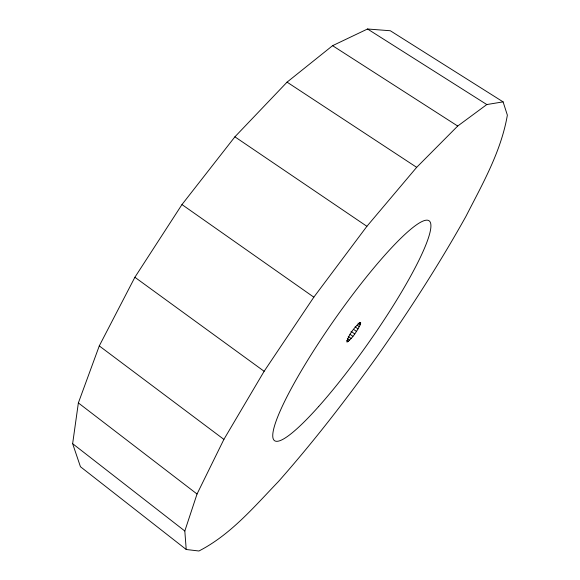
<?xml version="1.0" encoding="UTF-8"?>
<svg xmlns="http://www.w3.org/2000/svg" width="580" height="580" viewBox="0 0 580 580"><rect width="100%" height="100%" fill="white"/><g stroke="black" fill="none" stroke-linecap="round" stroke-linejoin="round"><path stroke-width="0.87" d="M72.638 443.678L78.365 402.926L99.274 345.919L134.886 277.269L181.968 204.566L234.9 136.829L287.064 82.142L332.579 45.675L367.539 29L390.311 30.747L503.092 101.87L507.362 115.137C501.127 151.518 482.509 183.947 465.928 216.398C439.401 263.9 409.886 309.633 378.689 354.184C347.289 398.177 314.237 441.003 278.451 481.53C254.076 506.855 230.695 534.688 198.925 551L186.224 549.499L80.446 466.726L72.638 443.678L184.817 531.005L186.224 549.499M184.817 531.005L197.04 494.015L223.894 439.393L264.139 371.287L313.831 297.17L366.894 226.309L416.672 167.337L457.707 126.041L486.809 104.552L503.092 101.87M360.216 324.778L360.673 322.596L360.187 322.458C354.22 327.403 348.841 334.413 346.775 341.903L347.289 341.99C353.031 337.625 356.925 331.107 360.216 324.778L357.998 323.227M367.539 29L486.809 104.552M332.579 45.675L457.707 126.041M287.064 82.142L416.672 167.337M234.9 136.829L366.894 226.309M359.194 322.349L360.68 323.394M357.099 325.119L359.31 326.671M181.968 204.566L313.831 297.17M355.069 326.844L358.041 328.925M353.51 329.317L356.475 331.405M351.031 331.325L354.728 333.935M349.957 334.261L352.915 336.349M348.21 336.422L351.154 338.495M347.348 338.662L349.559 340.221M346.767 340.373L348.239 341.417M134.886 277.269L264.139 371.287M99.274 345.919L223.894 439.393M78.365 402.926L197.04 494.015M318.695 406.478A134.4 20.605 -54.9 0 0 430.628 223.235A134.4 20.605 -54.9 0 0 306.051 362.913A134.4 20.605 -54.9 0 0 318.695 406.478"/></g></svg>
